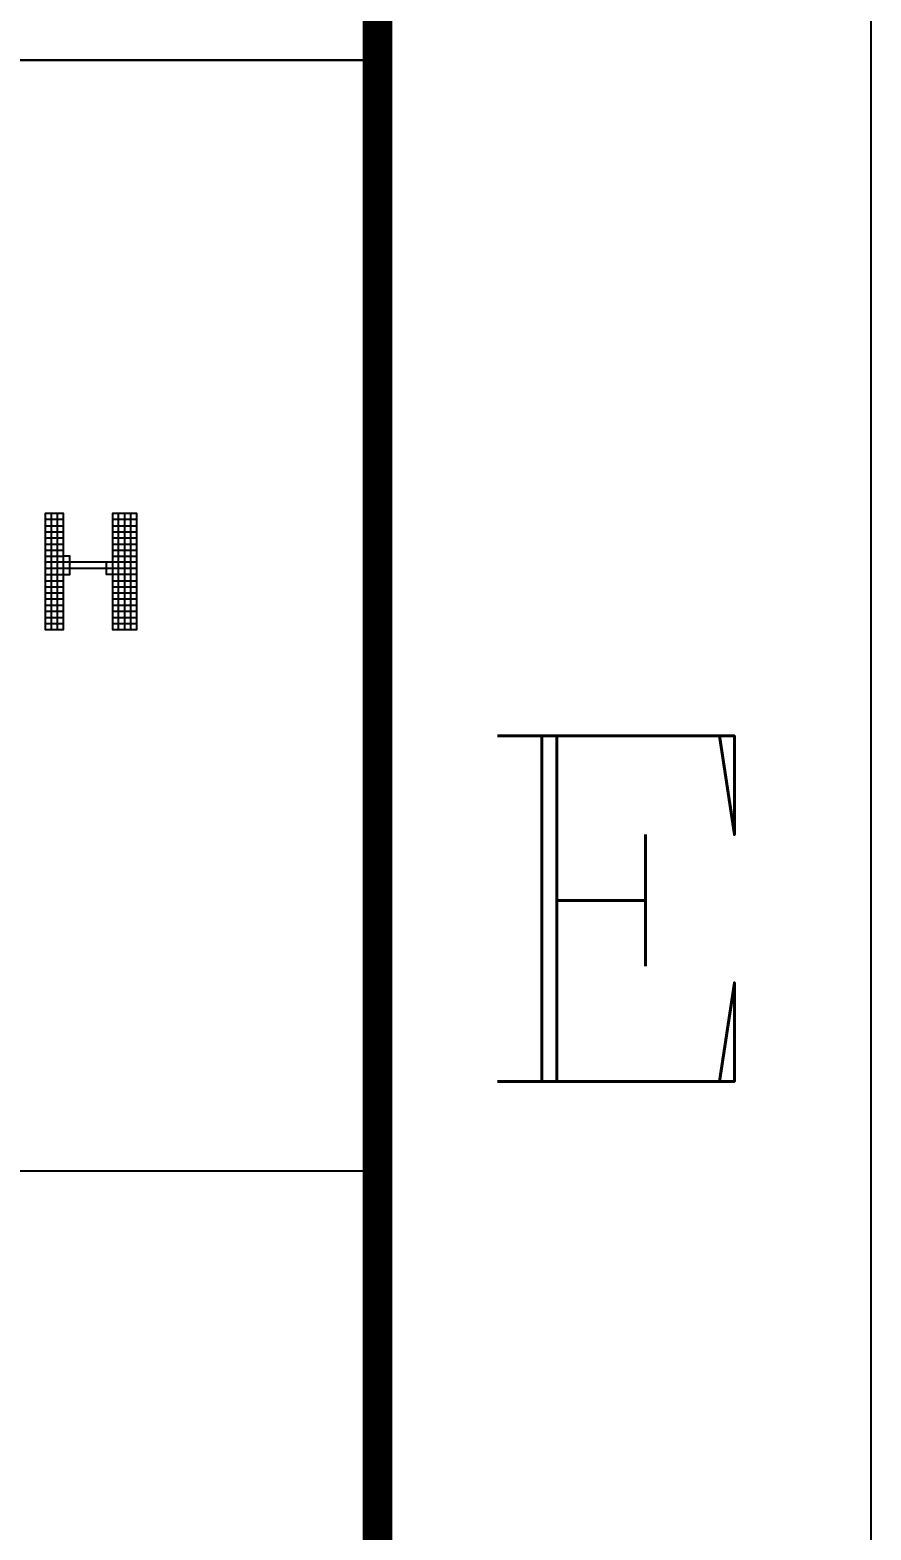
# Model space of a CAD drawing. Header units: millimetres. Extents: x 0 to 594, y 0 to 420.
# Drawn here: x 576.96 to 594, y 92.5 to 122.88 of the extents above; entities that cross this region are included whole.
import ezdxf
from ezdxf.enums import TextEntityAlignment as Align

# ---------------------------------------------------------------- set-up
doc = ezdxf.new("R2010")
doc.units = ezdxf.units.MM
doc.layers.add('GPDRAW', color=1, linetype='Continuous')
doc.layers.add('TEXT', color=255, linetype='Continuous')
doc.styles.add('ECL', font='SIMFANG_2312.TTF', dxfattribs={"width": 0.7, "height": 3})
doc.styles.add('ROMANC', font='romanc')

# ---------------------------------------------------------------- blocks, each defined once
blk = doc.blocks.new('*U25')
at = {"color": 175, "linetype": 'Continuous'}
for points in [[(65.67, 6.355), (65.67, 6.504), (65.225, 6.504), (65.225, 6.355), (65.225, 6.207), (65.225, 6.058), (65.225, 5.91), (65.225, 5.761), (65.225, 5.613), (65.225, 5.464), (65.225, 5.316), (65.225, 5.167), (65.225, 5.019), (65.225, 4.87), (65.225, 4.722), (65.225, 4.573), (65.225, 4.425), (65.225, 4.276), (65.225, 4.128), (65.225, 3.979), (65.225, 3.831), (65.225, 3.682), (65.373, 3.682), (65.522, 3.682), (65.67, 3.682), (65.67, 3.831), (65.67, 3.979), (65.67, 4.128), (65.67, 4.276), (65.67, 4.425), (65.67, 4.573), (65.67, 4.722), (65.67, 4.87), (65.67, 5.019), (65.67, 5.167), (65.67, 5.316), (65.67, 5.464), (65.67, 5.613), (65.67, 5.761), (65.67, 5.91), (65.67, 6.058), (65.67, 6.207), (65.67, 6.355), (65.522, 6.355), (65.373, 6.355), (65.225, 6.355)], [(67.452, 5.316), (67.304, 5.316), (67.155, 5.316), (67.007, 5.316), (66.858, 5.316), (65.819, 5.316), (65.819, 5.464), (65.67, 5.464)]]:
    blk.add_lwpolyline(points, dxfattribs=at)
at = {"color": 177, "linetype": 'Continuous'}
for points in [[(65.225, 6.207), (65.373, 6.207), (65.522, 6.207), (65.67, 6.207)], [(65.225, 6.058), (65.373, 6.058), (65.522, 6.058), (65.67, 6.058)], [(65.225, 5.91), (65.373, 5.91), (65.522, 5.91), (65.67, 5.91)], [(65.225, 5.761), (65.373, 5.761), (65.522, 5.761), (65.67, 5.761)], [(65.225, 4.276), (65.373, 4.276), (65.522, 4.276), (65.67, 4.276)], [(66.858, 3.831), (67.007, 3.831), (67.155, 3.831), (67.304, 3.831), (67.452, 3.831)]]:
    blk.add_lwpolyline(points, dxfattribs=at)
at = {"color": 196, "linetype": 'Continuous'}
blk.add_lwpolyline([(65.373, 3.682), (65.373, 3.831), (65.373, 3.979), (65.373, 4.128), (65.373, 4.276), (65.373, 4.425), (65.373, 4.573), (65.373, 4.722), (65.373, 4.87), (65.373, 5.019), (65.373, 5.167), (65.373, 5.316), (65.373, 5.464), (65.373, 5.613), (65.373, 5.761), (65.373, 5.91), (65.373, 6.058), (65.373, 6.207), (65.373, 6.355), (65.373, 6.504)], dxfattribs=at)
at = {"color": 166, "linetype": 'Continuous'}
for points in [[(65.522, 3.682), (65.522, 3.831), (65.522, 3.979), (65.522, 4.128), (65.522, 4.276), (65.522, 4.425), (65.522, 4.573), (65.522, 4.722), (65.522, 4.87), (65.522, 5.019), (65.522, 5.167), (65.522, 5.316), (65.522, 5.464), (65.522, 5.613), (65.522, 5.761), (65.522, 5.91), (65.522, 6.058), (65.522, 6.207), (65.522, 6.355), (65.522, 6.504)], [(67.007, 3.682), (67.007, 3.831), (67.007, 3.979), (67.007, 4.128), (67.007, 4.276), (67.007, 4.425), (67.007, 4.573), (67.007, 4.722), (67.007, 4.87), (67.007, 5.019), (67.007, 5.167), (67.007, 5.316), (67.007, 5.464), (67.007, 5.613), (67.007, 5.761), (67.007, 5.91), (67.007, 6.058), (67.007, 6.207), (67.007, 6.355), (67.007, 6.504)]]:
    blk.add_lwpolyline(points, dxfattribs=at)
at = {"color": 165, "linetype": 'Continuous'}
blk.add_lwpolyline([(67.452, 6.355), (67.452, 6.504), (66.858, 6.504), (66.858, 6.355), (66.858, 6.207), (66.858, 6.058), (66.858, 5.91), (66.858, 5.761), (66.858, 5.613), (66.858, 5.464), (66.858, 5.316), (66.858, 5.167), (66.858, 5.019), (66.858, 4.87), (66.858, 4.722), (66.858, 4.573), (66.858, 4.425), (66.858, 4.276), (66.858, 4.128), (66.858, 3.979), (66.858, 3.831), (66.858, 3.682), (67.007, 3.682), (67.155, 3.682), (67.304, 3.682), (67.452, 3.682), (67.452, 3.831), (67.452, 3.979), (67.452, 4.128), (67.452, 4.276), (67.452, 4.425), (67.452, 4.573), (67.452, 4.722), (67.452, 4.87), (67.452, 5.019), (67.452, 5.167), (67.452, 5.316), (67.452, 5.464), (67.452, 5.613), (67.452, 5.761), (67.452, 5.91), (67.452, 6.058), (67.452, 6.207), (67.452, 6.355), (67.304, 6.355), (67.155, 6.355), (67.007, 6.355), (66.858, 6.355)], dxfattribs=at)
at = {"color": 157, "linetype": 'Continuous'}
for points in [[(66.858, 6.207), (67.007, 6.207), (67.155, 6.207), (67.304, 6.207), (67.452, 6.207)], [(66.858, 5.91), (67.007, 5.91), (67.155, 5.91), (67.304, 5.91), (67.452, 5.91)], [(67.452, 5.019), (67.304, 5.019), (67.155, 5.019), (67.007, 5.019), (66.858, 5.019), (66.71, 5.019), (66.71, 5.167), (66.561, 5.167), (66.413, 5.167), (66.264, 5.167), (66.116, 5.167), (65.967, 5.167), (65.819, 5.167), (65.819, 5.316), (65.67, 5.316), (65.522, 5.316), (65.373, 5.316), (65.225, 5.316)], [(66.858, 4.87), (67.007, 4.87), (67.155, 4.87), (67.304, 4.87), (67.452, 4.87)], [(66.858, 4.722), (67.007, 4.722), (67.155, 4.722), (67.304, 4.722), (67.452, 4.722)], [(66.858, 4.573), (67.007, 4.573), (67.155, 4.573), (67.304, 4.573), (67.452, 4.573)], [(66.858, 4.425), (67.007, 4.425), (67.155, 4.425), (67.304, 4.425), (67.452, 4.425)], [(66.858, 4.128), (67.007, 4.128), (67.155, 4.128), (67.304, 4.128), (67.452, 4.128)]]:
    blk.add_lwpolyline(points, dxfattribs=at)
at = {"color": 156, "linetype": 'Continuous'}
blk.add_lwpolyline([(67.155, 3.682), (67.155, 3.831), (67.155, 3.979), (67.155, 4.128), (67.155, 4.276), (67.155, 4.425), (67.155, 4.573), (67.155, 4.722), (67.155, 4.87), (67.155, 5.019), (67.155, 5.167), (67.155, 5.316), (67.155, 5.464), (67.155, 5.613), (67.155, 5.761), (67.155, 5.91), (67.155, 6.058), (67.155, 6.207), (67.155, 6.355), (67.155, 6.504)], dxfattribs=at)
at = {"color": 154, "linetype": 'Continuous'}
for points in [[(67.304, 3.682), (67.304, 3.831), (67.304, 3.979), (67.304, 4.128), (67.304, 4.276), (67.304, 4.425), (67.304, 4.573), (67.304, 4.722), (67.304, 4.87), (67.304, 5.019), (67.304, 5.167), (67.304, 5.316), (67.304, 5.464), (67.304, 5.613), (67.304, 5.761), (67.304, 5.91), (67.304, 6.058), (67.304, 6.207), (67.304, 6.355), (67.304, 6.504)], [(66.858, 5.761), (67.007, 5.761), (67.155, 5.761), (67.304, 5.761), (67.452, 5.761)], [(66.858, 5.613), (67.007, 5.613), (67.155, 5.613), (67.304, 5.613), (67.452, 5.613)], [(66.858, 5.464), (67.007, 5.464), (67.155, 5.464), (67.304, 5.464), (67.452, 5.464)]]:
    blk.add_lwpolyline(points, dxfattribs=at)
at = {"color": 167, "linetype": 'Continuous'}
for points in [[(66.858, 6.058), (67.007, 6.058), (67.155, 6.058), (67.304, 6.058), (67.452, 6.058)], [(67.452, 5.167), (67.304, 5.167), (67.155, 5.167), (67.007, 5.167), (66.858, 5.167), (66.71, 5.167), (66.71, 5.316)], [(66.858, 4.276), (67.007, 4.276), (67.155, 4.276), (67.304, 4.276), (67.452, 4.276)], [(66.858, 3.979), (67.007, 3.979), (67.155, 3.979), (67.304, 3.979), (67.452, 3.979)]]:
    blk.add_lwpolyline(points, dxfattribs=at)
at = {"color": 187, "linetype": 'Continuous'}
for points in [[(65.225, 5.613), (65.373, 5.613), (65.522, 5.613), (65.67, 5.613)], [(65.225, 5.464), (65.373, 5.464), (65.522, 5.464), (65.67, 5.464)], [(65.225, 5.019), (65.373, 5.019), (65.522, 5.019), (65.67, 5.019), (65.819, 5.019), (65.819, 5.167), (65.67, 5.167), (65.522, 5.167), (65.373, 5.167), (65.225, 5.167)], [(65.225, 4.87), (65.373, 4.87), (65.522, 4.87), (65.67, 4.87)], [(65.225, 4.722), (65.373, 4.722), (65.522, 4.722), (65.67, 4.722)], [(65.225, 4.573), (65.373, 4.573), (65.522, 4.573), (65.67, 4.573)], [(65.225, 4.425), (65.373, 4.425), (65.522, 4.425), (65.67, 4.425)], [(65.225, 4.128), (65.373, 4.128), (65.522, 4.128), (65.67, 4.128)], [(65.225, 3.979), (65.373, 3.979), (65.522, 3.979), (65.67, 3.979)]]:
    blk.add_lwpolyline(points, dxfattribs=at)
at = {"color": 199, "linetype": 'Continuous'}
blk.add_lwpolyline([(65.225, 3.831), (65.373, 3.831), (65.522, 3.831), (65.67, 3.831)], dxfattribs=at)
blk = doc.blocks.new('XXDAFRAM-CH-HENG-A2')
at = {"color": 1}
blk.add_lwpolyline([(0, 0), (594, 0), (594, 420), (0, 420)], close=True, dxfattribs=at)
at = {"color": 1, "const_width": 0.6}
blk.add_lwpolyline([(25, 10), (584, 10), (584, 410), (25, 410)], close=True, dxfattribs=at)
at = {"layer": 'GPDRAW', "color": 1, "linetype": 'Continuous'}
for p, q in [((584, 122.267), (584, 200.379)), ((399, 122.267), (584, 122.267))]:
    blk.add_line(p, q, dxfattribs=at)
at = {"layer": 'GPDRAW', "color": 4, "linetype": 'Continuous'}
blk.add_line((584, 122.267), (399, 122.267), dxfattribs=at)
blk.add_line((584, 122.267), (399, 122.267), dxfattribs=at)
at = {"layer": 'GPDRAW'}
for p, q in [((584, 122.267), (584, 10)), ((584, 99.769), (399, 99.769))]:
    blk.add_line(p, q, dxfattribs=at)
at = {"layer": 'TEXT', "xscale": 0.8333333333339397, "yscale": 0.8333333333334849, "zscale": 0.8333333333333334}
blk.add_blockref('*U25', (522.917, 107.668), dxfattribs=at)
at = {"color": 1, "style": 'ROMANC'}
blk.add_text('E', height=7, dxfattribs=at).set_placement((585.833, 101.583))
at = {"linetype": 'Continuous', "style": 'ECL', "width": 0.7}
for tag, height, p in [('DESIGNSTATUS', 3.5, (571.853, 76.574)), ('ENDESIGNSTATUS', 3.5, (571.89, 70.889)), ('V', 4, (531.583, 63.46)), ('O', 4, (537.75, 63.46)), ('L', 4, (543.917, 63.46)), ('N', 4, (550.083, 63.46)), ('D', 4, (562.417, 63.46)), ('W', 4, (568.583, 63.46)), ('G', 4, (574.75, 63.46)), ('VEREN40', 4, (580.917, 63.46)), ('DWGNAME1', 5, (522.116, 48.707)), ('DWGENAME1', 5, (521.928, 42.132)), ('DWGNAME', 5, (521.928, 42.355)), ('DWGENAME', 5, (521.928, 35.7)), ('DWGNAME2', 5, (521.928, 35.057)), ('DWGENAME2', 5, (522.272, 28.907)), ('DWGNO', 4, (511.81, 15.139)), ('VEREN40', 4, (578.739, 15.139))]:
    blk.add_attdef(tag, text='', height=height, dxfattribs=at).set_placement(p, align=Align.MIDDLE)
at = {"style": 'ECL', "width": 0.7, "flags": 1}
for p in [(450.389, 48.278), (450.389, 40.278), (450.389, 32.278), (450.389, 24.278)]:
    blk.add_attdef('DATE', text='', height=5, dxfattribs=at).set_placement(p, align=Align.MIDDLE)
for tag, p in [('SJ1', (419.556, 44.278)), ('JH', (419.556, 36.278)), ('SH1', (419.556, 28.278)), ('PZ', (419.556, 20.278)), ('BL', (419.556, 10))]:
    blk.add_attdef(tag, p, '', height=5, dxfattribs=at)

msp = doc.modelspace()

# ---------------------------------------------------------------- block references
msp.add_blockref('XXDAFRAM-CH-HENG-A2', (0, 0))

doc.saveas('drawing.dxf')
